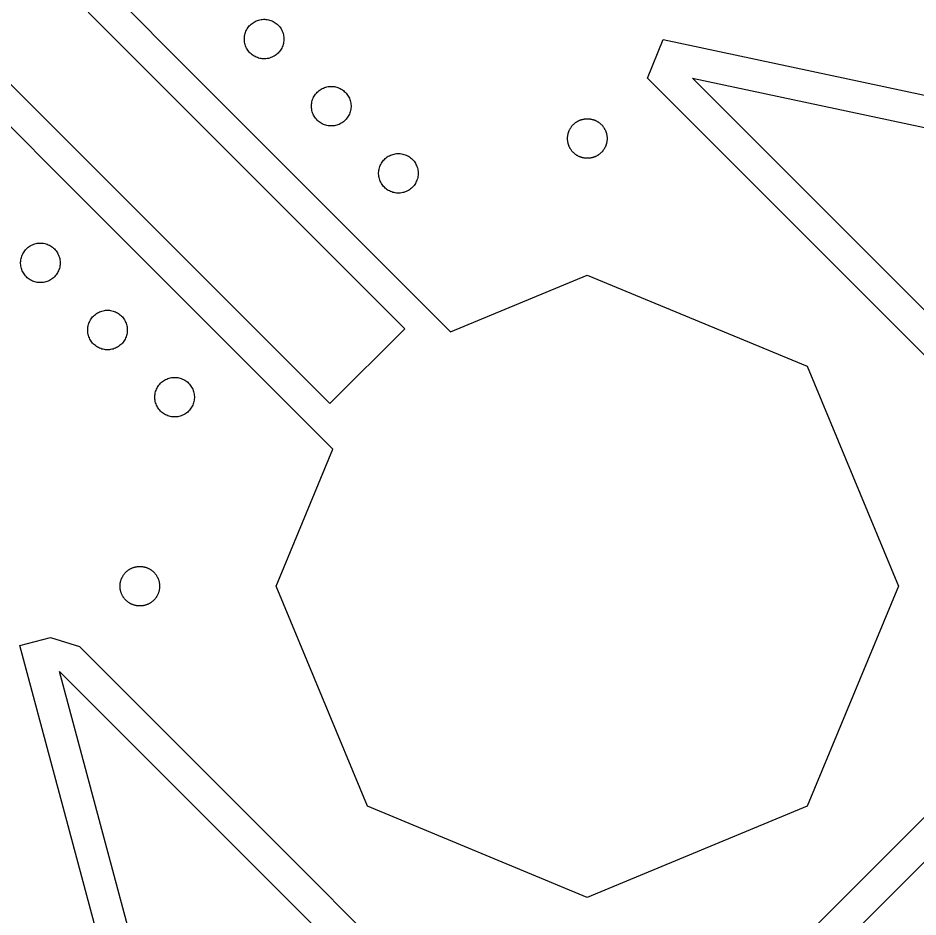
# Model space of a CAD drawing. Extents: x -16500 to 16500, y -16500 to 38576.
# Drawn here: x 5028 to 10717, y -10717 to -5037 of the extents above; entities that cross this region are included whole.
import ezdxf

# ---------------------------------------------------------------- set-up
doc = ezdxf.new("R2010")
doc.units = 0
doc.header["$MEASUREMENT"] = 0
doc.layers.add('Top', color=1, linetype='Continuous')
doc.layers.add('Vias', color=60, linetype='Continuous')

msp = doc.modelspace()

# ---------------------------------------------------------------- linework, layer by layer
at = {"layer": 'Top', "linetype": 'Continuous'}
for points in [[(-996.153, -14839.727), (-50.907, -10392.695), (1169.063, -14945.686), (6460.405, -13527.876), (5291.342, -9164.874), (8626.703, -12500.234), (12500.234, -8626.703), (9290.552, -5417.022), (13700.786, -6354.446), (14839.726, -996.153), (10392.694, -50.907), (14945.686, 1169.063), (13527.876, 6460.405), (9164.874, 5291.342), (12500.234, 8626.703), (8626.703, 12500.234), (5417.018, 9290.548), (6354.411, 13700.848), (996.107, 14839.735), (50.906, 10392.699), (-1169.063, 14945.686)], [(-1150.2, -14602.515), (-206.489, -10162.703), (-10.859, -10204.285), (135.705, -10316.4), (1310.485, -14700.737), (6215.456, -13386.454), (5040.676, -9002.117), (5233.862, -8950.353), (5417.145, -9007.834), (8626.703, -12217.392), (12217.391, -8626.703), (9007.833, -5417.146), (9106.927, -5173.523), (13546.739, -6117.234), (14602.514, -1150.2), (10162.702, -206.489), (10204.285, -10.86), (10316.4, 135.705), (14700.737, 1310.485)]]:
    msp.add_lwpolyline(points, dxfattribs=at)
at = {"layer": 'Top'}
for points in [[(3242.085, -3984.547), (3984.547, -3242.085), (7761.531, -7019.069), (8626.703, -6660.703), (10016.875, -7236.531), (10592.703, -8626.703), (10016.875, -10016.875), (8626.703, -10592.703), (7236.531, -10016.875), (6660.703, -8626.703), (7019.069, -7761.531)], [(3510.785, -3984.547), (6488.412, -6962.174), (6488.412, -6962.174), (6999.65, -7473.412), (7473.412, -6999.65), (6962.174, -6488.412), (6962.174, -6488.412), (3984.547, -3510.785)]]:
    msp.add_lwpolyline(points, close=True, dxfattribs=at)
at = {"layer": 'Vias'}
for points in [[(6579.945, -5294.597), (6572.108, -5294.103), (6564.317, -5293.119), (6556.604, -5291.648), (6548.998, -5289.695), (6541.53, -5287.268), (6534.228, -5284.378), (6527.123, -5281.034), (6520.242, -5277.251), (6513.611, -5273.043), (6507.258, -5268.428), (6501.208, -5263.422), (6495.483, -5258.047), (6490.108, -5252.322), (6485.102, -5246.272), (6480.487, -5239.919), (6476.279, -5233.288), (6472.496, -5226.407), (6469.152, -5219.302), (6466.262, -5212), (6463.835, -5204.532), (6461.882, -5196.926), (6460.411, -5189.213), (6459.427, -5181.422), (6458.933, -5173.585), (6458.933, -5165.732), (6459.427, -5157.895), (6460.411, -5150.104), (6461.882, -5142.39), (6463.835, -5134.784), (6466.262, -5127.316), (6469.152, -5120.015), (6472.496, -5112.909), (6476.279, -5106.028), (6480.487, -5099.398), (6485.102, -5093.045), (6490.108, -5086.994), (6495.483, -5081.27), (6501.208, -5075.894), (6507.258, -5070.889), (6513.611, -5066.273), (6520.242, -5062.065), (6527.123, -5058.282), (6534.228, -5054.939), (6541.53, -5052.048), (6548.998, -5049.622), (6556.604, -5047.669), (6564.317, -5046.197), (6572.108, -5045.213), (6579.945, -5044.72), (6587.798, -5044.72), (6595.635, -5045.213), (6603.426, -5046.197), (6611.14, -5047.669), (6618.746, -5049.622), (6626.214, -5052.048), (6633.515, -5054.939), (6640.621, -5058.282), (6647.502, -5062.065), (6654.132, -5066.273), (6660.485, -5070.889), (6666.536, -5075.894), (6672.26, -5081.27), (6677.636, -5086.994), (6682.641, -5093.045), (6687.257, -5099.398), (6691.465, -5106.028), (6695.248, -5112.909), (6698.591, -5120.015), (6701.482, -5127.316), (6703.908, -5134.784), (6705.861, -5142.39), (6707.333, -5150.104), (6708.317, -5157.895), (6708.81, -5165.732), (6708.81, -5173.585), (6708.317, -5181.422), (6707.333, -5189.213), (6705.861, -5196.926), (6703.908, -5204.532), (6701.482, -5212), (6698.591, -5219.302), (6695.248, -5226.407), (6691.465, -5233.288), (6687.257, -5239.919), (6682.641, -5246.272), (6677.636, -5252.322), (6672.26, -5258.047), (6666.536, -5263.422), (6660.485, -5268.428), (6654.132, -5273.043), (6647.502, -5277.251), (6640.621, -5281.034), (6633.515, -5284.378), (6626.214, -5287.268), (6618.746, -5289.695), (6611.14, -5291.648), (6603.426, -5293.119), (6595.635, -5294.103), (6587.798, -5294.597)], [(7004.209, -5718.861), (6996.372, -5718.367), (6988.581, -5717.383), (6980.868, -5715.912), (6973.262, -5713.959), (6965.794, -5711.532), (6958.492, -5708.642), (6951.387, -5705.298), (6944.506, -5701.515), (6937.875, -5697.307), (6931.522, -5692.692), (6925.472, -5687.686), (6919.747, -5682.311), (6914.372, -5676.586), (6909.366, -5670.536), (6904.751, -5664.183), (6900.543, -5657.552), (6896.76, -5650.671), (6893.416, -5643.566), (6890.526, -5636.264), (6888.099, -5628.796), (6886.146, -5621.19), (6884.675, -5613.477), (6883.691, -5605.686), (6883.197, -5597.849), (6883.197, -5589.996), (6883.691, -5582.159), (6884.675, -5574.368), (6886.146, -5566.654), (6888.099, -5559.048), (6890.526, -5551.58), (6893.416, -5544.279), (6896.76, -5537.173), (6900.543, -5530.292), (6904.751, -5523.662), (6909.366, -5517.309), (6914.372, -5511.258), (6919.747, -5505.534), (6925.472, -5500.158), (6931.522, -5495.153), (6937.875, -5490.537), (6944.506, -5486.329), (6951.387, -5482.546), (6958.492, -5479.203), (6965.794, -5476.312), (6973.262, -5473.886), (6980.868, -5471.933), (6988.581, -5470.461), (6996.372, -5469.477), (7004.209, -5468.984), (7012.062, -5468.984), (7019.899, -5469.477), (7027.69, -5470.461), (7035.404, -5471.933), (7043.01, -5473.886), (7050.478, -5476.312), (7057.779, -5479.203), (7064.885, -5482.546), (7071.766, -5486.329), (7078.396, -5490.537), (7084.749, -5495.153), (7090.8, -5500.158), (7096.524, -5505.534), (7101.9, -5511.258), (7106.905, -5517.309), (7111.521, -5523.662), (7115.729, -5530.292), (7119.512, -5537.173), (7122.855, -5544.279), (7125.746, -5551.58), (7128.172, -5559.048), (7130.125, -5566.654), (7131.597, -5574.368), (7132.581, -5582.159), (7133.074, -5589.996), (7133.074, -5597.849), (7132.581, -5605.686), (7131.597, -5613.477), (7130.125, -5621.19), (7128.172, -5628.796), (7125.746, -5636.264), (7122.855, -5643.566), (7119.512, -5650.671), (7115.729, -5657.552), (7111.521, -5664.183), (7106.905, -5670.536), (7101.9, -5676.586), (7096.524, -5682.311), (7090.8, -5687.686), (7084.749, -5692.692), (7078.396, -5697.307), (7071.766, -5701.515), (7064.885, -5705.298), (7057.779, -5708.642), (7050.478, -5711.532), (7043.01, -5713.959), (7035.404, -5715.912), (7027.69, -5717.383), (7019.899, -5718.367), (7012.062, -5718.861)], [(8625.094, -5923.266), (8621.876, -5923.183), (8618.661, -5923.017), (8615.452, -5922.769), (8612.251, -5922.438), (8609.058, -5922.024), (8605.878, -5921.529), (8602.711, -5920.952), (8599.561, -5920.293), (8596.428, -5919.554), (8593.315, -5918.734), (8590.225, -5917.835), (8587.159, -5916.856), (8584.119, -5915.798), (8581.107, -5914.663), (8578.125, -5913.45), (8575.176, -5912.162), (8572.26, -5910.797), (8569.381, -5909.358), (8566.54, -5907.845), (8563.739, -5906.26), (8560.979, -5904.603), (8558.264, -5902.875), (8555.593, -5901.078), (8552.97, -5899.213), (8550.395, -5897.282), (8547.871, -5895.284), (8545.4, -5893.222), (8542.982, -5891.097), (8540.62, -5888.911), (8538.315, -5886.664), (8536.068, -5884.359), (8533.882, -5881.997), (8531.757, -5879.579), (8529.695, -5877.108), (8527.697, -5874.584), (8525.765, -5872.009), (8523.9, -5869.386), (8522.104, -5866.715), (8520.376, -5863.999), (8518.719, -5861.24), (8517.134, -5858.439), (8515.621, -5855.598), (8514.182, -5852.718), (8512.817, -5849.803), (8511.528, -5846.854), (8510.316, -5843.872), (8509.18, -5840.86), (8508.123, -5837.82), (8507.144, -5834.754), (8506.244, -5831.663), (8505.425, -5828.551), (8504.685, -5825.418), (8504.027, -5822.267), (8503.45, -5819.101), (8502.955, -5815.92), (8502.541, -5812.728), (8502.21, -5809.527), (8501.962, -5806.317), (8501.796, -5803.103), (8501.713, -5799.885), (8501.713, -5796.666), (8501.796, -5793.449), (8501.962, -5790.234), (8502.21, -5787.025), (8502.541, -5783.823), (8502.955, -5780.631), (8503.45, -5777.451), (8504.027, -5774.284), (8504.685, -5771.134), (8505.425, -5768.001), (8506.244, -5764.888), (8507.144, -5761.798), (8508.123, -5758.732), (8509.18, -5755.691), (8510.316, -5752.68), (8511.528, -5749.698), (8512.817, -5746.749), (8514.182, -5743.833), (8515.621, -5740.954), (8517.134, -5738.113), (8518.719, -5735.312), (8520.376, -5732.552), (8522.104, -5729.836), (8523.9, -5727.166), (8525.765, -5724.543), (8527.697, -5721.968), (8529.695, -5719.444), (8531.757, -5716.973), (8533.882, -5714.555), (8536.068, -5712.193), (8538.315, -5709.888), (8540.62, -5707.641), (8542.982, -5705.455), (8545.4, -5703.33), (8547.871, -5701.268), (8550.395, -5699.27), (8552.97, -5697.338), (8555.593, -5695.473), (8558.264, -5693.676), (8560.979, -5691.949), (8563.739, -5690.292), (8566.54, -5688.707), (8569.381, -5687.194), (8572.26, -5685.755), (8575.176, -5684.39), (8578.125, -5683.101), (8581.107, -5681.889), (8584.119, -5680.753), (8587.159, -5679.696), (8590.225, -5678.717), (8593.315, -5677.817), (8596.428, -5676.998), (8599.561, -5676.258), (8602.711, -5675.6), (8605.878, -5675.023), (8609.058, -5674.527), (8612.251, -5674.114), (8615.452, -5673.783), (8618.661, -5673.535), (8621.876, -5673.369), (8625.094, -5673.286), (8628.312, -5673.286), (8631.53, -5673.369), (8634.745, -5673.535), (8637.954, -5673.783), (8641.155, -5674.114), (8644.348, -5674.527), (8647.528, -5675.023), (8650.695, -5675.6), (8653.845, -5676.258), (8656.978, -5676.998), (8660.091, -5677.817), (8663.181, -5678.717), (8666.247, -5679.696), (8669.287, -5680.753), (8672.299, -5681.889), (8675.281, -5683.101), (8678.23, -5684.39), (8681.146, -5685.755), (8684.025, -5687.194), (8686.866, -5688.707), (8689.667, -5690.292), (8692.427, -5691.949), (8695.142, -5693.676), (8697.813, -5695.473), (8700.436, -5697.338), (8703.011, -5699.27), (8705.535, -5701.268), (8708.006, -5703.33), (8710.424, -5705.455), (8712.786, -5707.641), (8715.091, -5709.888), (8717.338, -5712.193), (8719.524, -5714.555), (8721.649, -5716.973), (8723.711, -5719.444), (8725.709, -5721.968), (8727.641, -5724.543), (8729.506, -5727.166), (8731.302, -5729.836), (8733.03, -5732.552), (8734.687, -5735.312), (8736.272, -5738.113), (8737.785, -5740.954), (8739.224, -5743.833), (8740.589, -5746.749), (8741.878, -5749.698), (8743.09, -5752.68), (8744.226, -5755.691), (8745.283, -5758.732), (8746.262, -5761.798), (8747.162, -5764.888), (8747.981, -5768.001), (8748.721, -5771.134), (8749.379, -5774.284), (8749.956, -5777.451), (8750.451, -5780.631), (8750.865, -5783.823), (8751.196, -5787.025), (8751.444, -5790.234), (8751.61, -5793.449), (8751.693, -5796.666), (8751.693, -5799.885), (8751.61, -5803.103), (8751.444, -5806.317), (8751.196, -5809.527), (8750.865, -5812.728), (8750.451, -5815.92), (8749.956, -5819.101), (8749.379, -5822.267), (8748.721, -5825.418), (8747.981, -5828.551), (8747.162, -5831.663), (8746.262, -5834.754), (8745.283, -5837.82), (8744.226, -5840.86), (8743.09, -5843.872), (8741.878, -5846.854), (8740.589, -5849.803), (8739.224, -5852.718), (8737.785, -5855.598), (8736.272, -5858.439), (8734.687, -5861.24), (8733.03, -5863.999), (8731.302, -5866.715), (8729.506, -5869.386), (8727.641, -5872.009), (8725.709, -5874.584), (8723.711, -5877.108), (8721.649, -5879.579), (8719.524, -5881.997), (8717.338, -5884.359), (8715.091, -5886.664), (8712.786, -5888.911), (8710.424, -5891.097), (8708.006, -5893.222), (8705.535, -5895.284), (8703.011, -5897.282), (8700.436, -5899.213), (8697.813, -5901.078), (8695.142, -5902.875), (8692.427, -5904.603), (8689.667, -5906.26), (8686.866, -5907.845), (8684.025, -5909.358), (8681.146, -5910.797), (8678.23, -5912.162), (8675.281, -5913.45), (8672.299, -5914.663), (8669.287, -5915.798), (8666.247, -5916.856), (8663.181, -5917.835), (8660.091, -5918.734), (8656.978, -5919.554), (8653.845, -5920.293), (8650.695, -5920.952), (8647.528, -5921.529), (8644.348, -5922.024), (8641.155, -5922.438), (8637.954, -5922.769), (8634.745, -5923.017), (8631.53, -5923.183), (8628.312, -5923.266)], [(7428.473, -6143.125), (7420.636, -6142.631), (7412.845, -6141.647), (7405.132, -6140.176), (7397.526, -6138.223), (7390.058, -6135.796), (7382.756, -6132.906), (7375.651, -6129.562), (7368.77, -6125.779), (7362.139, -6121.571), (7355.786, -6116.956), (7349.736, -6111.95), (7344.011, -6106.575), (7338.636, -6100.85), (7333.63, -6094.8), (7329.015, -6088.447), (7324.807, -6081.816), (7321.024, -6074.935), (7317.68, -6067.83), (7314.79, -6060.528), (7312.363, -6053.06), (7310.41, -6045.454), (7308.939, -6037.741), (7307.955, -6029.95), (7307.461, -6022.113), (7307.461, -6014.26), (7307.955, -6006.423), (7308.939, -5998.632), (7310.41, -5990.918), (7312.363, -5983.312), (7314.79, -5975.844), (7317.68, -5968.543), (7321.024, -5961.437), (7324.807, -5954.556), (7329.015, -5947.926), (7333.63, -5941.573), (7338.636, -5935.522), (7344.011, -5929.798), (7349.736, -5924.422), (7355.786, -5919.417), (7362.139, -5914.801), (7368.77, -5910.593), (7375.651, -5906.81), (7382.756, -5903.467), (7390.058, -5900.576), (7397.526, -5898.15), (7405.132, -5896.197), (7412.845, -5894.725), (7420.636, -5893.741), (7428.473, -5893.248), (7436.326, -5893.248), (7444.163, -5893.741), (7451.954, -5894.725), (7459.668, -5896.197), (7467.274, -5898.15), (7474.742, -5900.576), (7482.043, -5903.467), (7489.149, -5906.81), (7496.03, -5910.593), (7502.66, -5914.801), (7509.013, -5919.417), (7515.064, -5924.422), (7520.788, -5929.798), (7526.164, -5935.522), (7531.169, -5941.573), (7535.785, -5947.926), (7539.993, -5954.556), (7543.776, -5961.437), (7547.119, -5968.543), (7550.01, -5975.844), (7552.436, -5983.312), (7554.389, -5990.918), (7555.861, -5998.632), (7556.845, -6006.423), (7557.338, -6014.26), (7557.338, -6022.113), (7556.845, -6029.95), (7555.861, -6037.741), (7554.389, -6045.454), (7552.436, -6053.06), (7550.01, -6060.528), (7547.119, -6067.83), (7543.776, -6074.935), (7539.993, -6081.816), (7535.785, -6088.447), (7531.169, -6094.8), (7526.164, -6100.85), (7520.788, -6106.575), (7515.064, -6111.95), (7509.013, -6116.956), (7502.66, -6121.571), (7496.03, -6125.779), (7489.149, -6129.562), (7482.043, -6132.906), (7474.742, -6135.796), (7467.274, -6138.223), (7459.668, -6140.176), (7451.954, -6141.647), (7444.163, -6142.631), (7436.326, -6143.125)], [(5165.732, -6708.81), (5157.895, -6708.317), (5150.104, -6707.333), (5142.39, -6705.861), (5134.784, -6703.908), (5127.316, -6701.482), (5120.015, -6698.591), (5112.909, -6695.248), (5106.028, -6691.465), (5099.398, -6687.257), (5093.045, -6682.641), (5086.994, -6677.636), (5081.27, -6672.26), (5075.894, -6666.536), (5070.889, -6660.485), (5066.273, -6654.132), (5062.065, -6647.502), (5058.282, -6640.621), (5054.939, -6633.515), (5052.048, -6626.214), (5049.622, -6618.746), (5047.669, -6611.14), (5046.197, -6603.426), (5045.213, -6595.635), (5044.72, -6587.798), (5044.72, -6579.945), (5045.213, -6572.108), (5046.197, -6564.317), (5047.669, -6556.604), (5049.622, -6548.998), (5052.048, -6541.53), (5054.939, -6534.228), (5058.282, -6527.123), (5062.065, -6520.242), (5066.273, -6513.611), (5070.889, -6507.258), (5075.894, -6501.208), (5081.27, -6495.483), (5086.994, -6490.108), (5093.045, -6485.102), (5099.398, -6480.487), (5106.028, -6476.279), (5112.909, -6472.496), (5120.015, -6469.152), (5127.316, -6466.262), (5134.784, -6463.835), (5142.39, -6461.882), (5150.104, -6460.411), (5157.895, -6459.427), (5165.732, -6458.933), (5173.585, -6458.933), (5181.422, -6459.427), (5189.213, -6460.411), (5196.926, -6461.882), (5204.532, -6463.835), (5212, -6466.262), (5219.302, -6469.152), (5226.407, -6472.496), (5233.288, -6476.279), (5239.919, -6480.487), (5246.272, -6485.102), (5252.322, -6490.108), (5258.047, -6495.483), (5263.422, -6501.208), (5268.428, -6507.258), (5273.043, -6513.611), (5277.251, -6520.242), (5281.034, -6527.123), (5284.378, -6534.228), (5287.268, -6541.53), (5289.695, -6548.998), (5291.648, -6556.604), (5293.119, -6564.317), (5294.103, -6572.108), (5294.597, -6579.945), (5294.597, -6587.798), (5294.103, -6595.635), (5293.119, -6603.426), (5291.648, -6611.14), (5289.695, -6618.746), (5287.268, -6626.214), (5284.378, -6633.515), (5281.034, -6640.621), (5277.251, -6647.502), (5273.043, -6654.132), (5268.428, -6660.485), (5263.422, -6666.536), (5258.047, -6672.26), (5252.322, -6677.636), (5246.272, -6682.641), (5239.919, -6687.257), (5233.288, -6691.465), (5226.407, -6695.248), (5219.302, -6698.591), (5212, -6701.482), (5204.532, -6703.908), (5196.926, -6705.861), (5189.213, -6707.333), (5181.422, -6708.317), (5173.585, -6708.81)], [(5589.996, -7133.074), (5582.159, -7132.581), (5574.368, -7131.597), (5566.654, -7130.125), (5559.048, -7128.172), (5551.58, -7125.746), (5544.279, -7122.855), (5537.173, -7119.512), (5530.292, -7115.729), (5523.662, -7111.521), (5517.309, -7106.905), (5511.258, -7101.9), (5505.534, -7096.524), (5500.158, -7090.8), (5495.153, -7084.749), (5490.537, -7078.396), (5486.329, -7071.766), (5482.546, -7064.885), (5479.203, -7057.779), (5476.312, -7050.478), (5473.886, -7043.01), (5471.933, -7035.404), (5470.461, -7027.69), (5469.477, -7019.899), (5468.984, -7012.062), (5468.984, -7004.209), (5469.477, -6996.372), (5470.461, -6988.581), (5471.933, -6980.868), (5473.886, -6973.262), (5476.312, -6965.794), (5479.203, -6958.492), (5482.546, -6951.387), (5486.329, -6944.506), (5490.537, -6937.875), (5495.153, -6931.522), (5500.158, -6925.472), (5505.534, -6919.747), (5511.258, -6914.372), (5517.309, -6909.366), (5523.662, -6904.751), (5530.292, -6900.543), (5537.173, -6896.76), (5544.279, -6893.416), (5551.58, -6890.526), (5559.048, -6888.099), (5566.654, -6886.146), (5574.368, -6884.675), (5582.159, -6883.691), (5589.996, -6883.197), (5597.849, -6883.197), (5605.686, -6883.691), (5613.477, -6884.675), (5621.19, -6886.146), (5628.796, -6888.099), (5636.264, -6890.526), (5643.566, -6893.416), (5650.671, -6896.76), (5657.552, -6900.543), (5664.183, -6904.751), (5670.536, -6909.366), (5676.586, -6914.372), (5682.311, -6919.747), (5687.686, -6925.472), (5692.692, -6931.522), (5697.307, -6937.875), (5701.515, -6944.506), (5705.298, -6951.387), (5708.642, -6958.492), (5711.532, -6965.794), (5713.959, -6973.262), (5715.912, -6980.868), (5717.383, -6988.581), (5718.367, -6996.372), (5718.861, -7004.209), (5718.861, -7012.062), (5718.367, -7019.899), (5717.383, -7027.69), (5715.912, -7035.404), (5713.959, -7043.01), (5711.532, -7050.478), (5708.642, -7057.779), (5705.298, -7064.885), (5701.515, -7071.766), (5697.307, -7078.396), (5692.692, -7084.749), (5687.686, -7090.8), (5682.311, -7096.524), (5676.586, -7101.9), (5670.536, -7106.905), (5664.183, -7111.521), (5657.552, -7115.729), (5650.671, -7119.512), (5643.566, -7122.855), (5636.264, -7125.746), (5628.796, -7128.172), (5621.19, -7130.125), (5613.477, -7131.597), (5605.686, -7132.581), (5597.849, -7133.074)], [(6014.26, -7557.338), (6006.423, -7556.845), (5998.632, -7555.861), (5990.918, -7554.389), (5983.312, -7552.436), (5975.844, -7550.01), (5968.543, -7547.119), (5961.437, -7543.776), (5954.556, -7539.993), (5947.926, -7535.785), (5941.573, -7531.169), (5935.522, -7526.164), (5929.798, -7520.788), (5924.422, -7515.064), (5919.417, -7509.013), (5914.801, -7502.66), (5910.593, -7496.03), (5906.81, -7489.149), (5903.467, -7482.043), (5900.576, -7474.742), (5898.15, -7467.274), (5896.197, -7459.668), (5894.725, -7451.954), (5893.741, -7444.163), (5893.248, -7436.326), (5893.248, -7428.473), (5893.741, -7420.636), (5894.725, -7412.845), (5896.197, -7405.132), (5898.15, -7397.526), (5900.576, -7390.058), (5903.467, -7382.756), (5906.81, -7375.651), (5910.593, -7368.77), (5914.801, -7362.139), (5919.417, -7355.786), (5924.422, -7349.736), (5929.798, -7344.011), (5935.522, -7338.636), (5941.573, -7333.63), (5947.926, -7329.015), (5954.556, -7324.807), (5961.437, -7321.024), (5968.543, -7317.68), (5975.844, -7314.79), (5983.312, -7312.363), (5990.918, -7310.41), (5998.632, -7308.939), (6006.423, -7307.955), (6014.26, -7307.461), (6022.113, -7307.461), (6029.95, -7307.955), (6037.741, -7308.939), (6045.454, -7310.41), (6053.06, -7312.363), (6060.528, -7314.79), (6067.83, -7317.68), (6074.935, -7321.024), (6081.816, -7324.807), (6088.447, -7329.015), (6094.8, -7333.63), (6100.85, -7338.636), (6106.575, -7344.011), (6111.95, -7349.736), (6116.956, -7355.786), (6121.571, -7362.139), (6125.779, -7368.77), (6129.562, -7375.651), (6132.906, -7382.756), (6135.796, -7390.058), (6138.223, -7397.526), (6140.176, -7405.132), (6141.647, -7412.845), (6142.631, -7420.636), (6143.125, -7428.473), (6143.125, -7436.326), (6142.631, -7444.163), (6141.647, -7451.954), (6140.176, -7459.668), (6138.223, -7467.274), (6135.796, -7474.742), (6132.906, -7482.043), (6129.562, -7489.149), (6125.779, -7496.03), (6121.571, -7502.66), (6116.956, -7509.013), (6111.95, -7515.064), (6106.575, -7520.788), (6100.85, -7526.164), (6094.8, -7531.169), (6088.447, -7535.785), (6081.816, -7539.993), (6074.935, -7543.776), (6067.83, -7547.119), (6060.528, -7550.01), (6053.06, -7552.436), (6045.454, -7554.389), (6037.741, -7555.861), (6029.95, -7556.845), (6022.113, -7557.338)], [(5796.666, -8751.693), (5793.449, -8751.61), (5790.234, -8751.444), (5787.025, -8751.196), (5783.823, -8750.865), (5780.631, -8750.451), (5777.451, -8749.956), (5774.284, -8749.379), (5771.134, -8748.721), (5768.001, -8747.981), (5764.888, -8747.162), (5761.798, -8746.262), (5758.732, -8745.283), (5755.691, -8744.226), (5752.68, -8743.09), (5749.698, -8741.878), (5746.749, -8740.589), (5743.833, -8739.224), (5740.954, -8737.785), (5738.113, -8736.272), (5735.312, -8734.687), (5732.552, -8733.03), (5729.836, -8731.302), (5727.166, -8729.506), (5724.543, -8727.641), (5721.968, -8725.709), (5719.444, -8723.711), (5716.973, -8721.649), (5714.555, -8719.524), (5712.193, -8717.338), (5709.888, -8715.091), (5707.641, -8712.786), (5705.455, -8710.424), (5703.33, -8708.006), (5701.268, -8705.535), (5699.27, -8703.011), (5697.338, -8700.436), (5695.473, -8697.813), (5693.676, -8695.142), (5691.949, -8692.427), (5690.292, -8689.667), (5688.707, -8686.866), (5687.194, -8684.025), (5685.755, -8681.146), (5684.39, -8678.23), (5683.101, -8675.281), (5681.889, -8672.299), (5680.753, -8669.287), (5679.696, -8666.247), (5678.717, -8663.181), (5677.817, -8660.091), (5676.998, -8656.978), (5676.258, -8653.845), (5675.6, -8650.695), (5675.023, -8647.528), (5674.527, -8644.348), (5674.114, -8641.155), (5673.783, -8637.954), (5673.535, -8634.745), (5673.369, -8631.53), (5673.286, -8628.312), (5673.286, -8625.094), (5673.369, -8621.876), (5673.535, -8618.661), (5673.783, -8615.452), (5674.114, -8612.251), (5674.527, -8609.058), (5675.023, -8605.878), (5675.6, -8602.711), (5676.258, -8599.561), (5676.998, -8596.428), (5677.817, -8593.315), (5678.717, -8590.225), (5679.696, -8587.159), (5680.753, -8584.119), (5681.889, -8581.107), (5683.101, -8578.125), (5684.39, -8575.176), (5685.755, -8572.26), (5687.194, -8569.381), (5688.707, -8566.54), (5690.292, -8563.739), (5691.949, -8560.979), (5693.676, -8558.264), (5695.473, -8555.593), (5697.338, -8552.97), (5699.27, -8550.395), (5701.268, -8547.871), (5703.33, -8545.4), (5705.455, -8542.982), (5707.641, -8540.62), (5709.888, -8538.315), (5712.193, -8536.068), (5714.555, -8533.882), (5716.973, -8531.757), (5719.444, -8529.695), (5721.968, -8527.697), (5724.543, -8525.765), (5727.166, -8523.9), (5729.836, -8522.104), (5732.552, -8520.376), (5735.312, -8518.719), (5738.113, -8517.134), (5740.954, -8515.621), (5743.833, -8514.182), (5746.749, -8512.817), (5749.698, -8511.528), (5752.68, -8510.316), (5755.691, -8509.18), (5758.732, -8508.123), (5761.798, -8507.144), (5764.888, -8506.244), (5768.001, -8505.425), (5771.134, -8504.685), (5774.284, -8504.027), (5777.451, -8503.45), (5780.631, -8502.955), (5783.823, -8502.541), (5787.025, -8502.21), (5790.234, -8501.962), (5793.449, -8501.796), (5796.666, -8501.713), (5799.885, -8501.713), (5803.103, -8501.796), (5806.317, -8501.962), (5809.527, -8502.21), (5812.728, -8502.541), (5815.92, -8502.955), (5819.101, -8503.45), (5822.267, -8504.027), (5825.418, -8504.685), (5828.551, -8505.425), (5831.663, -8506.244), (5834.754, -8507.144), (5837.82, -8508.123), (5840.86, -8509.18), (5843.872, -8510.316), (5846.854, -8511.528), (5849.803, -8512.817), (5852.718, -8514.182), (5855.598, -8515.621), (5858.439, -8517.134), (5861.24, -8518.719), (5863.999, -8520.376), (5866.715, -8522.104), (5869.386, -8523.9), (5872.009, -8525.765), (5874.584, -8527.697), (5877.108, -8529.695), (5879.579, -8531.757), (5881.997, -8533.882), (5884.359, -8536.068), (5886.664, -8538.315), (5888.911, -8540.62), (5891.097, -8542.982), (5893.222, -8545.4), (5895.284, -8547.871), (5897.282, -8550.395), (5899.213, -8552.97), (5901.078, -8555.593), (5902.875, -8558.264), (5904.603, -8560.979), (5906.26, -8563.739), (5907.845, -8566.54), (5909.358, -8569.381), (5910.797, -8572.26), (5912.162, -8575.176), (5913.45, -8578.125), (5914.663, -8581.107), (5915.798, -8584.119), (5916.856, -8587.159), (5917.835, -8590.225), (5918.734, -8593.315), (5919.554, -8596.428), (5920.293, -8599.561), (5920.952, -8602.711), (5921.529, -8605.878), (5922.024, -8609.058), (5922.438, -8612.251), (5922.769, -8615.452), (5923.017, -8618.661), (5923.183, -8621.876), (5923.266, -8625.094), (5923.266, -8628.312), (5923.183, -8631.53), (5923.017, -8634.745), (5922.769, -8637.954), (5922.438, -8641.155), (5922.024, -8644.348), (5921.529, -8647.528), (5920.952, -8650.695), (5920.293, -8653.845), (5919.554, -8656.978), (5918.734, -8660.091), (5917.835, -8663.181), (5916.856, -8666.247), (5915.798, -8669.287), (5914.663, -8672.299), (5913.45, -8675.281), (5912.162, -8678.23), (5910.797, -8681.146), (5909.358, -8684.025), (5907.845, -8686.866), (5906.26, -8689.667), (5904.603, -8692.427), (5902.875, -8695.142), (5901.078, -8697.813), (5899.213, -8700.436), (5897.282, -8703.011), (5895.284, -8705.535), (5893.222, -8708.006), (5891.097, -8710.424), (5888.911, -8712.786), (5886.664, -8715.091), (5884.359, -8717.338), (5881.997, -8719.524), (5879.579, -8721.649), (5877.108, -8723.711), (5874.584, -8725.709), (5872.009, -8727.641), (5869.386, -8729.506), (5866.715, -8731.302), (5863.999, -8733.03), (5861.24, -8734.687), (5858.439, -8736.272), (5855.598, -8737.785), (5852.718, -8739.224), (5849.803, -8740.589), (5846.854, -8741.878), (5843.872, -8743.09), (5840.86, -8744.226), (5837.82, -8745.283), (5834.754, -8746.262), (5831.663, -8747.162), (5828.551, -8747.981), (5825.418, -8748.721), (5822.267, -8749.379), (5819.101, -8749.956), (5815.92, -8750.451), (5812.728, -8750.865), (5809.527, -8751.196), (5806.317, -8751.444), (5803.103, -8751.61), (5799.885, -8751.693)]]:
    msp.add_lwpolyline(points, close=True, dxfattribs=at)

doc.saveas('drawing.dxf')
